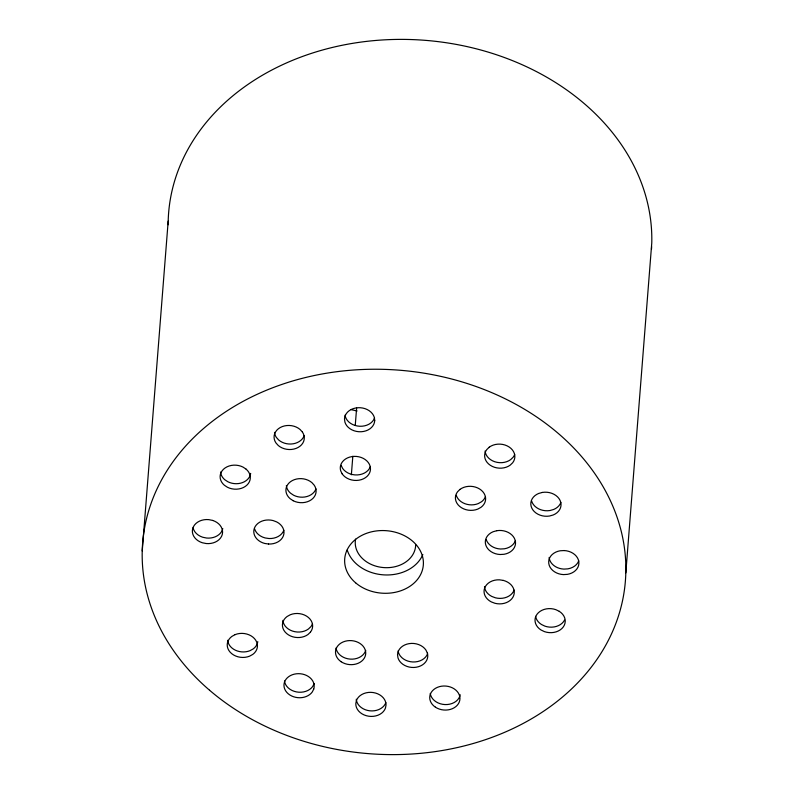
<?xml version="1.0" encoding="UTF-8"?>
<svg xmlns="http://www.w3.org/2000/svg" width="794" height="794" viewBox="0 0 794 794"><rect width="100%" height="100%" fill="white"/><g stroke="black" fill="none" stroke-linecap="round" stroke-linejoin="round"><path stroke-width="1.19" d="M142.235 550.976L168.189 221.119M351.365 474.782L352.824 456.252M355.255 425.386L356.615 408.096M625.811 572.881L651.765 243.024A242.11 192.337 4.5 0 0 412.652 39.601A242.11 192.337 4.5 0 0 168.139 224.781M314.176 683.584L312.717 686.463A15.136 12.019 4.5 0 1 296.45 691.911A15.136 12.019 4.5 0 1 284.48 680.994M341.132 465.363L342.571 468.331A15.136 12.019 4.5 0 0 357.479 474.931A15.136 12.019 4.5 0 0 370.332 466.693M398.201 650.822L398.419 652.39A15.136 12.019 4.5 0 0 412.781 661.968A15.136 12.019 4.5 0 0 427.609 653.71M345.142 415.113L345.36 416.681A15.136 12.019 4.5 0 0 359.732 426.259A15.136 12.019 4.5 0 0 374.56 418.001M564.554 620.094A15.136 12.019 4.5 0 1 544.853 626.119L541.419 624.471A15.136 12.019 4.5 0 1 535.583 616.352M578.747 560.842A15.136 12.019 4.5 0 1 567.839 568.861L563.919 569.1A15.136 12.019 4.5 0 1 549.14 557.438M560.872 502.503A15.136 12.019 4.5 0 1 553.646 509.48L549.974 510.522A15.136 12.019 4.5 0 1 531.682 501.183M514.691 454.426A15.136 12.019 4.5 0 1 513.113 457.255L510.641 459.637A15.136 12.019 4.5 0 1 494.712 461.721A15.136 12.019 4.5 0 1 485.094 451.022M304.132 435.777A15.136 12.019 4.5 0 1 278.704 440.015L276.372 437.415A15.136 12.019 4.5 0 1 274.526 432.363M250.676 473.403A15.136 12.019 4.5 0 1 227.828 481.74L224.742 479.695A15.136 12.019 4.5 0 1 220.573 472.033M222.786 528.596A15.136 12.019 4.5 0 1 206.589 538.034L202.738 537.25A15.136 12.019 4.5 0 1 193.021 527.752M257.792 641.641A15.136 12.019 4.5 0 1 253.226 648.896L250.05 650.663A15.136 12.019 4.5 0 1 227.68 640.272M385.864 702.65A15.136 12.019 4.5 0 1 369.726 710.799A15.136 12.019 4.5 0 1 356.268 699.246M460.222 694.79A15.136 12.019 4.5 0 1 444.968 704.566A15.136 12.019 4.5 0 1 430.259 693.44M514.095 590.121A15.136 12.019 4.5 0 1 495.367 597.793L491.754 596.423A15.136 12.019 4.5 0 1 484.499 586.716M515.375 540.764A15.136 12.019 4.5 0 1 504.468 548.783L500.548 549.011A15.136 12.019 4.5 0 1 486.176 539.444M485.462 496.607A15.136 12.019 4.5 0 1 481.412 501.828L478.226 503.594A15.136 12.019 4.5 0 1 456.262 495.287M315.962 488.935A15.136 12.019 4.5 0 1 293.621 495.238L290.544 493.183A15.136 12.019 4.5 0 1 286.366 485.531M312.479 623.786A15.136 12.019 4.5 0 1 310.891 626.625L308.429 629.007A15.136 12.019 4.5 0 1 292.5 631.081A15.136 12.019 4.5 0 1 282.882 620.382M365.736 650.395A15.136 12.019 4.5 0 1 350.085 659.109A15.136 12.019 4.5 0 1 336.031 648.023M283.835 530.283A15.136 12.019 4.5 0 1 269.017 538.531L265.117 537.945A15.136 12.019 4.5 0 1 254.646 528.953M651.626 246.676A242.11 192.337 4.5 0 1 651.487 249.108M415.689 544.972A30.261 24.038 4.5 0 1 382.867 567.511A30.261 24.038 4.5 0 1 355.583 539.106M422.845 554.53A39.422 31.313 4.5 0 1 383.919 574.886A39.422 31.313 4.5 0 1 347.226 549.984M357.111 410.974A232.96 185.062 4.5 0 1 351.087 409.615M356.397 700.606L355.801 703.692A15.136 12.019 4.5 0 0 368.634 716.208A15.136 12.019 4.5 0 0 385.437 708.149L386.033 705.062A15.136 12.019 4.5 0 0 373.2 692.547A15.136 12.019 4.5 0 0 356.397 700.606M313.739 689.083L312.28 691.961A15.136 12.019 4.5 0 1 286.823 692.398A15.136 12.019 4.5 0 1 296.251 673.808A15.136 12.019 4.5 0 1 313.739 689.083M489.273 447.161L486.811 449.543A15.136 12.019 4.5 0 0 490.295 465.274A15.136 12.019 4.5 0 0 510.205 465.135L512.676 462.753A15.136 12.019 4.5 0 0 509.192 447.032A15.136 12.019 4.5 0 0 489.273 447.161M310.464 632.123L307.993 634.505A15.136 12.019 4.5 0 1 286.624 633.533A15.136 12.019 4.5 0 1 287.061 616.531L290.247 614.764A15.136 12.019 4.5 0 1 308.439 617.494A15.136 12.019 4.5 0 1 310.464 632.123M460.044 489.352L457.582 491.734A15.136 12.019 4.5 0 0 459.607 506.354A15.136 12.019 4.5 0 0 477.799 509.093L480.975 507.326A15.136 12.019 4.5 0 0 481.412 490.315A15.136 12.019 4.5 0 0 460.044 489.352M235.044 634.654L231.868 636.421A15.136 12.019 4.5 0 0 230.151 652.182A15.136 12.019 4.5 0 0 249.614 656.162L252.8 654.395A15.136 12.019 4.5 0 0 254.507 638.634A15.136 12.019 4.5 0 0 235.044 634.654M542.312 492.439L538.64 493.471A15.136 12.019 4.5 0 0 531.841 508.2A15.136 12.019 4.5 0 0 549.537 516.021L553.21 514.978A15.136 12.019 4.5 0 0 560.008 500.26A15.136 12.019 4.5 0 0 542.312 492.439M496.816 530.7L493.134 531.732A15.136 12.019 4.5 0 0 485.749 544.942A15.136 12.019 4.5 0 0 500.111 554.51L504.031 554.281A15.136 12.019 4.5 0 0 515.098 540.039A15.136 12.019 4.5 0 0 496.816 530.7M564.107 550.55L560.187 550.778A15.136 12.019 4.5 0 0 548.773 563.462A15.136 12.019 4.5 0 0 563.482 574.598L567.402 574.36A15.136 12.019 4.5 0 0 578.816 561.676A15.136 12.019 4.5 0 0 564.107 550.55M268.58 544.029L264.68 543.443A15.136 12.019 4.5 0 1 254.378 528.228A15.136 12.019 4.5 0 1 273.106 520.566L276.719 521.936A15.136 12.019 4.5 0 1 283.408 535.781A15.136 12.019 4.5 0 1 268.58 544.029M503.356 580.414L499.456 579.828A15.136 12.019 4.5 0 0 484.638 588.076A15.136 12.019 4.5 0 0 491.327 601.921L494.94 603.281A15.136 12.019 4.5 0 0 513.668 595.619A15.136 12.019 4.5 0 0 503.356 580.414M212.633 520.427L208.782 519.633A15.136 12.019 4.5 0 0 192.714 528.556A15.136 12.019 4.5 0 0 202.301 542.749L206.162 543.533A15.136 12.019 4.5 0 0 222.231 534.61A15.136 12.019 4.5 0 0 212.633 520.427M559.254 611.32L555.83 609.663A15.136 12.019 4.5 0 0 536.992 614.308A15.136 12.019 4.5 0 0 540.992 629.97L544.416 631.617A15.136 12.019 4.5 0 0 563.254 626.982A15.136 12.019 4.5 0 0 559.254 611.32M246.12 469.155L243.043 467.1A15.136 12.019 4.5 0 0 223.422 469.314A15.136 12.019 4.5 0 0 224.315 485.194L227.392 487.238A15.136 12.019 4.5 0 0 247.013 485.035A15.136 12.019 4.5 0 0 246.12 469.155M293.194 500.736L290.108 498.682A15.136 12.019 4.5 0 1 290.544 481.68A15.136 12.019 4.5 0 1 311.923 482.643L314.255 485.243A15.136 12.019 4.5 0 1 311.476 499.644A15.136 12.019 4.5 0 1 293.194 500.736M302.425 432.075L300.082 429.485A15.136 12.019 4.5 0 0 280.222 427.539A15.136 12.019 4.5 0 0 275.935 442.913L278.277 445.513A15.136 12.019 4.5 0 0 298.137 447.449A15.136 12.019 4.5 0 0 302.425 432.075M342.135 473.829L340.705 470.862A15.136 12.019 4.5 0 1 351.772 456.619A15.136 12.019 4.5 0 1 370.054 465.959L370.49 469.095A15.136 12.019 4.5 0 1 358.987 480.201A15.136 12.019 4.5 0 1 342.135 473.829M427.341 652.986L425.902 650.018A15.136 12.019 4.5 0 0 409.049 643.646A15.136 12.019 4.5 0 0 397.546 654.752L397.983 657.889A15.136 12.019 4.5 0 0 416.274 667.228A15.136 12.019 4.5 0 0 427.341 652.986M374.718 420.413L374.282 417.277A15.136 12.019 4.5 0 0 357.945 407.719A15.136 12.019 4.5 0 0 344.497 419.043L344.933 422.18A15.136 12.019 4.5 0 0 361.27 431.738A15.136 12.019 4.5 0 0 374.718 420.413M209.537 690.214A242.11 192.337 4.5 0 0 616.283 622.298A242.11 192.337 4.5 0 0 326.245 373.269A242.11 192.337 4.5 0 0 209.537 690.214M435.4 707.166A15.136 12.019 4.5 0 0 459.786 700.288A15.136 12.019 4.5 0 0 439.35 686.671A15.136 12.019 4.5 0 0 435.4 707.166M341.172 661.749A15.136 12.019 4.5 0 0 365.568 654.881A15.136 12.019 4.5 0 0 345.122 641.254A15.136 12.019 4.5 0 0 341.172 661.749M355.613 582.816A39.422 31.313 4.5 0 0 421.842 571.759A39.422 31.313 4.5 0 0 374.609 531.206A39.422 31.313 4.5 0 0 355.613 582.816"/></g></svg>
